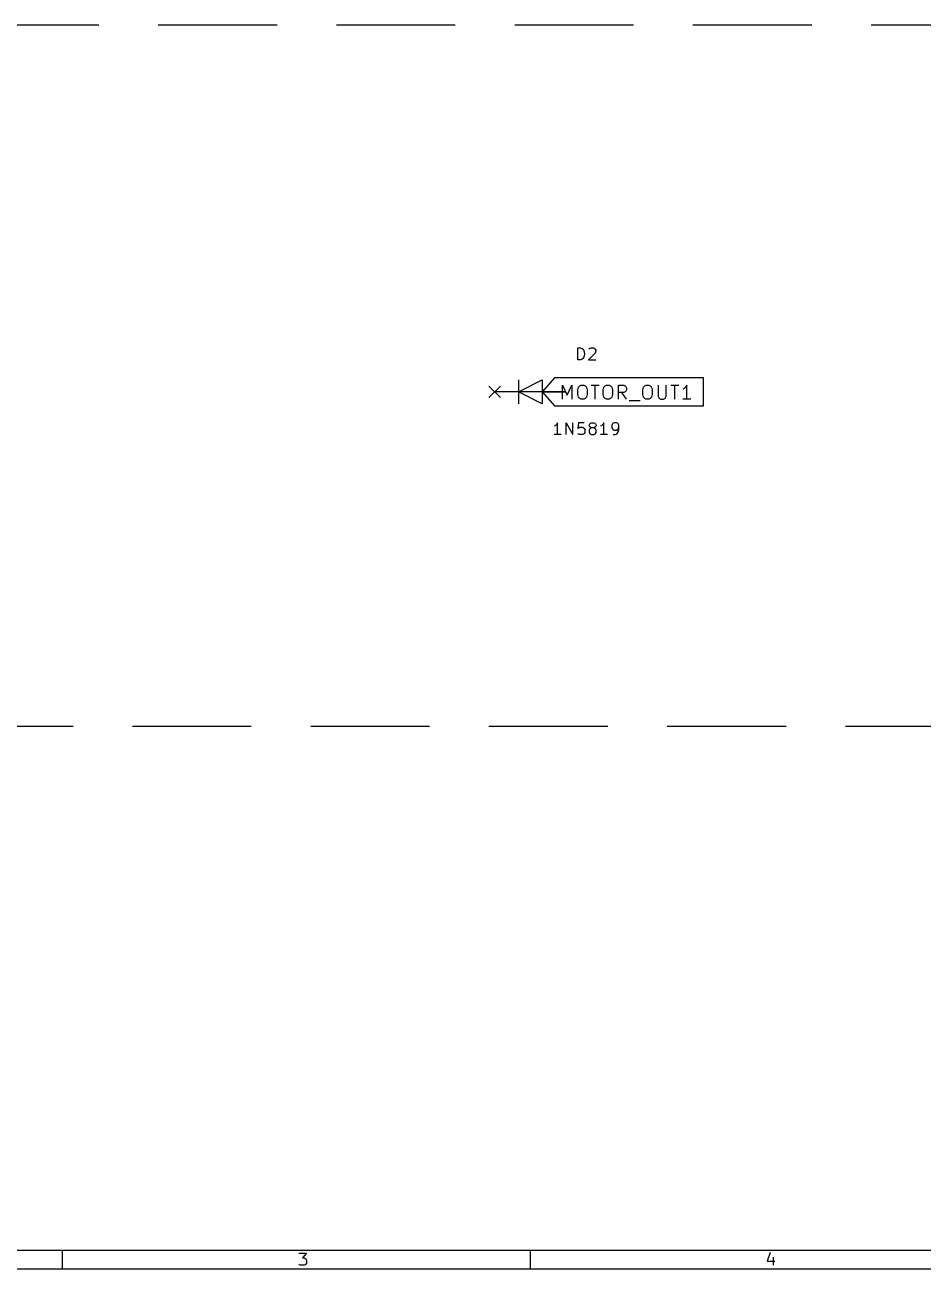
# Model space of a CAD drawing. Extents: x 0.4 to 37.4, y -23 to -0.4.
# Drawn here: x 4.17 to 7.95, y -22.99 to -17.76 of the extents above; entities that cross this region are included whole.
import ezdxf

# ---------------------------------------------------------------- set-up
doc = ezdxf.new("R2010")
doc.units = 0
doc.header["$MEASUREMENT"] = 0
doc.linetypes.add('DASHED', pattern=[0.75, 0.5, -0.25])
for name, color, linetype in [('BLUE2', 5, 'CONTINUOUS'), ('BLUE3', 171, 'CONTINUOUS'), ('CYAN2', 4, 'CONTINUOUS'), ('GREEN3', 91, 'CONTINUOUS'), ('RED2', 1, 'CONTINUOUS')]:
    doc.layers.add(name, color=color, linetype=linetype)

msp = doc.modelspace()

# ---------------------------------------------------------------- linework, layer by layer
at = {"layer": 'BLUE2', "linetype": 'CONTINUOUS'}
for p, q in [((6.126, -19.276), (6.174, -19.324)), ((6.174, -19.276), (6.126, -19.324))]:
    msp.add_line(p, q, dxfattribs=at)
at = {"layer": 'BLUE3', "linetype": 'DASHED'}
for p, q in [((0.9843, -17.7559), (32.126, -17.7559)), ((32.126, -20.7087), (0.9843, -20.7087))]:
    msp.add_line(p, q, dxfattribs=at)
at = {"layer": 'CYAN2', "linetype": 'CONTINUOUS'}
for p, q in [((6.4993, -19.1653), (6.4993, -19.1153)), ((6.4993, -19.1153), (6.5112, -19.1153)), ((6.5112, -19.1153), (6.5184, -19.1177)), ((6.5184, -19.1629), (6.5112, -19.1653)), ((6.5184, -19.1177), (6.5231, -19.1225)), ((6.5231, -19.1582), (6.5184, -19.1629)), ((6.5231, -19.1225), (6.5255, -19.1272)), ((6.5255, -19.1534), (6.5231, -19.1582)), ((6.5255, -19.1272), (6.5279, -19.1368)), ((6.5279, -19.1439), (6.5255, -19.1534)), ((6.5279, -19.1368), (6.5279, -19.1439)), ((6.5731, -19.1368), (6.5446, -19.1653)), ((6.5469, -19.1201), (6.5493, -19.1177)), ((6.5493, -19.1177), (6.5541, -19.1153)), ((6.5541, -19.1153), (6.566, -19.1153)), ((6.566, -19.1153), (6.5707, -19.1177)), ((6.5707, -19.1177), (6.5731, -19.1201)), ((6.5731, -19.1201), (6.5755, -19.1248)), ((6.5755, -19.1296), (6.5731, -19.1368)), ((6.5755, -19.1248), (6.5755, -19.1296)), ((6.5112, -19.1653), (6.4993, -19.1653)), ((6.5446, -19.1653), (6.5755, -19.1653)), ((6.4053, -19.4422), (6.4005, -19.4446)), ((6.41, -19.4374), (6.4053, -19.4422)), ((6.4148, -19.4303), (6.41, -19.4374)), ((6.4148, -19.4803), (6.4148, -19.4303)), ((6.4505, -19.4803), (6.4505, -19.4303)), ((6.4505, -19.4303), (6.4791, -19.4803)), ((6.4791, -19.4803), (6.4791, -19.4303)), ((6.5029, -19.4303), (6.5005, -19.4541)), ((6.5005, -19.4541), (6.5029, -19.4517)), ((6.5029, -19.4779), (6.5005, -19.4755)), ((6.5267, -19.4303), (6.5029, -19.4303)), ((6.5029, -19.4517), (6.5076, -19.4493)), ((6.5076, -19.4803), (6.5029, -19.4779)), ((6.5076, -19.4493), (6.5196, -19.4493)), ((6.5196, -19.4493), (6.5243, -19.4517)), ((6.5243, -19.4779), (6.5196, -19.4803)), ((6.5243, -19.4517), (6.5267, -19.4541)), ((6.5267, -19.4755), (6.5243, -19.4779)), ((6.5267, -19.4541), (6.5291, -19.4589)), ((6.5291, -19.4708), (6.5267, -19.4755)), ((6.5291, -19.4589), (6.5291, -19.4708)), ((6.5481, -19.4398), (6.5505, -19.435)), ((6.5481, -19.4422), (6.5481, -19.4398)), ((6.5505, -19.447), (6.5481, -19.4422)), ((6.5505, -19.4565), (6.5481, -19.4612)), ((6.5481, -19.4612), (6.5481, -19.4708)), ((6.5481, -19.4708), (6.5505, -19.4755)), ((6.5505, -19.435), (6.5529, -19.4327)), ((6.5529, -19.4493), (6.5505, -19.447)), ((6.5529, -19.4541), (6.5505, -19.4565)), ((6.5505, -19.4755), (6.5529, -19.4779)), ((6.5529, -19.4327), (6.5576, -19.4303)), ((6.5576, -19.4517), (6.5529, -19.4493)), ((6.5576, -19.4517), (6.5529, -19.4541)), ((6.5529, -19.4779), (6.5576, -19.4803)), ((6.5576, -19.4303), (6.5672, -19.4303)), ((6.5672, -19.4517), (6.5576, -19.4517)), ((6.5672, -19.4303), (6.5719, -19.4327)), ((6.5719, -19.4493), (6.5672, -19.4517)), ((6.5719, -19.4541), (6.5672, -19.4517)), ((6.5672, -19.4803), (6.5719, -19.4779)), ((6.5719, -19.4327), (6.5743, -19.435)), ((6.5743, -19.447), (6.5719, -19.4493)), ((6.5743, -19.4565), (6.5719, -19.4541)), ((6.5719, -19.4779), (6.5743, -19.4755)), ((6.5743, -19.435), (6.5767, -19.4398)), ((6.5767, -19.4422), (6.5743, -19.447)), ((6.5767, -19.4612), (6.5743, -19.4565)), ((6.5743, -19.4755), (6.5767, -19.4708)), ((6.5767, -19.4398), (6.5767, -19.4422)), ((6.5767, -19.4708), (6.5767, -19.4612)), ((6.6005, -19.4422), (6.5957, -19.4446)), ((6.6053, -19.4374), (6.6005, -19.4422)), ((6.61, -19.4303), (6.6053, -19.4374)), ((6.61, -19.4803), (6.61, -19.4303)), ((6.6457, -19.435), (6.6434, -19.4398)), ((6.6434, -19.4398), (6.6434, -19.4517)), ((6.6434, -19.4517), (6.6457, -19.4565)), ((6.6481, -19.4327), (6.6457, -19.435)), ((6.6457, -19.4565), (6.6481, -19.4589)), ((6.6529, -19.4303), (6.6481, -19.4327)), ((6.6481, -19.4589), (6.6529, -19.4612)), ((6.6624, -19.4303), (6.6529, -19.4303)), ((6.6529, -19.4612), (6.6624, -19.4612)), ((6.6576, -19.4803), (6.6624, -19.4779)), ((6.6672, -19.4327), (6.6624, -19.4303)), ((6.6624, -19.4612), (6.6672, -19.4589)), ((6.6624, -19.4779), (6.6648, -19.4755)), ((6.6648, -19.4755), (6.6696, -19.4684)), ((6.6696, -19.435), (6.6672, -19.4327)), ((6.6672, -19.4589), (6.6696, -19.4565)), ((6.6719, -19.4398), (6.6696, -19.435)), ((6.6696, -19.4565), (6.6719, -19.4517)), ((6.6696, -19.4684), (6.6719, -19.4589)), ((6.6719, -19.4589), (6.6719, -19.4398)), ((6.4291, -19.4803), (6.4005, -19.4803)), ((6.5196, -19.4803), (6.5076, -19.4803)), ((6.5576, -19.4803), (6.5672, -19.4803)), ((6.6243, -19.4803), (6.5957, -19.4803)), ((6.6481, -19.4803), (6.6576, -19.4803))]:
    msp.add_line(p, q, dxfattribs=at)
at = {"layer": 'GREEN3', "linetype": 'CONTINUOUS'}
msp.add_line((6.45, -19.3), (6.35, -19.3), dxfattribs=at)
at = {"layer": 'RED2', "linetype": 'CONTINUOUS'}
for p, q in [((6.25, -19.25), (6.25, -19.35)), ((6.25, -19.3), (6.35, -19.25)), ((6.4017, -19.2409), (6.35, -19.3)), ((6.35, -19.25), (6.35, -19.35)), ((7.0289, -19.2409), (6.4017, -19.2409)), ((7.0289, -19.3), (7.0289, -19.2409)), ((6.25, -19.3), (6.15, -19.3)), ((6.35, -19.35), (6.25, -19.3)), ((6.35, -19.3), (6.25, -19.3)), ((6.35, -19.3), (6.45, -19.3)), ((6.35, -19.3), (6.4017, -19.3591)), ((6.4354, -19.3312), (6.4354, -19.2721)), ((6.4354, -19.2721), (6.455, -19.3143)), ((6.455, -19.3143), (6.4747, -19.2721)), ((6.4747, -19.2721), (6.4747, -19.3312)), ((6.5, -19.2918), (6.5028, -19.2805)), ((6.5, -19.3115), (6.5, -19.2918)), ((6.5028, -19.3227), (6.5, -19.3115)), ((6.5028, -19.2805), (6.5085, -19.2749)), ((6.5085, -19.2749), (6.5141, -19.2721)), ((6.5141, -19.2721), (6.5253, -19.2721)), ((6.5253, -19.2721), (6.531, -19.2749)), ((6.531, -19.2749), (6.5366, -19.2805)), ((6.5366, -19.2805), (6.5394, -19.2918)), ((6.5394, -19.3115), (6.5366, -19.3227)), ((6.5394, -19.2918), (6.5394, -19.3115)), ((6.5563, -19.2721), (6.59, -19.2721)), ((6.5731, -19.3312), (6.5731, -19.2721)), ((6.6069, -19.2918), (6.6097, -19.2805)), ((6.6069, -19.3115), (6.6069, -19.2918)), ((6.6097, -19.3227), (6.6069, -19.3115)), ((6.6097, -19.2805), (6.6153, -19.2749)), ((6.6153, -19.2749), (6.621, -19.2721)), ((6.621, -19.2721), (6.6322, -19.2721)), ((6.6322, -19.2721), (6.6378, -19.2749)), ((6.6378, -19.2749), (6.6434, -19.2805)), ((6.6434, -19.2805), (6.6463, -19.2918)), ((6.6463, -19.3115), (6.6434, -19.3227)), ((6.6463, -19.2918), (6.6463, -19.3115)), ((6.6716, -19.3312), (6.6716, -19.2721)), ((6.6716, -19.2721), (6.6941, -19.2721)), ((6.6941, -19.303), (6.6716, -19.303)), ((6.7053, -19.3312), (6.6856, -19.303)), ((6.6941, -19.2721), (6.6997, -19.2749)), ((6.6997, -19.3002), (6.6941, -19.303)), ((6.6997, -19.2749), (6.7025, -19.2777)), ((6.7025, -19.2974), (6.6997, -19.3002)), ((6.7025, -19.2777), (6.7053, -19.2833)), ((6.7053, -19.2918), (6.7025, -19.2974)), ((6.7053, -19.2833), (6.7053, -19.2918)), ((6.7728, -19.2918), (6.7756, -19.2805)), ((6.7728, -19.3115), (6.7728, -19.2918)), ((6.7756, -19.3227), (6.7728, -19.3115)), ((6.7756, -19.2805), (6.7812, -19.2749)), ((6.7812, -19.2749), (6.7869, -19.2721)), ((6.7869, -19.2721), (6.7981, -19.2721)), ((6.7981, -19.2721), (6.8037, -19.2749)), ((6.8037, -19.2749), (6.8094, -19.2805)), ((6.8094, -19.2805), (6.8122, -19.2918)), ((6.8122, -19.3115), (6.8094, -19.3227)), ((6.8122, -19.2918), (6.8122, -19.3115)), ((6.8375, -19.2721), (6.8375, -19.3199)), ((6.8375, -19.3199), (6.8403, -19.3255)), ((6.8684, -19.3255), (6.8712, -19.3199)), ((6.8712, -19.3199), (6.8712, -19.2721)), ((6.8909, -19.2721), (6.9247, -19.2721)), ((6.9078, -19.3312), (6.9078, -19.2721)), ((6.9472, -19.2862), (6.9415, -19.289)), ((6.9528, -19.2805), (6.9472, -19.2862)), ((6.9584, -19.2721), (6.9528, -19.2805)), ((6.9584, -19.3312), (6.9584, -19.2721)), ((7.0289, -19.3591), (7.0289, -19.3)), ((6.4017, -19.3591), (7.0289, -19.3591)), ((6.5085, -19.3283), (6.5028, -19.3227)), ((6.5141, -19.3312), (6.5085, -19.3283)), ((6.5253, -19.3312), (6.5141, -19.3312)), ((6.531, -19.3283), (6.5253, -19.3312)), ((6.5366, -19.3227), (6.531, -19.3283)), ((6.6153, -19.3283), (6.6097, -19.3227)), ((6.621, -19.3312), (6.6153, -19.3283)), ((6.6322, -19.3312), (6.621, -19.3312)), ((6.6378, -19.3283), (6.6322, -19.3312)), ((6.6434, -19.3227), (6.6378, -19.3283)), ((6.7166, -19.3368), (6.7616, -19.3368)), ((6.7812, -19.3283), (6.7756, -19.3227)), ((6.7869, -19.3312), (6.7812, -19.3283)), ((6.7981, -19.3312), (6.7869, -19.3312)), ((6.8037, -19.3283), (6.7981, -19.3312)), ((6.8094, -19.3227), (6.8037, -19.3283)), ((6.8403, -19.3255), (6.8431, -19.3283)), ((6.8431, -19.3283), (6.8487, -19.3312)), ((6.8487, -19.3312), (6.86, -19.3312)), ((6.86, -19.3312), (6.8656, -19.3283)), ((6.8656, -19.3283), (6.8684, -19.3255)), ((6.9753, -19.3312), (6.9415, -19.3312)), ((32.6378, -22.9134), (0.4724, -22.9134)), ((4.3307, -22.9134), (4.3307, -22.9921)), ((5.3262, -22.9249), (5.3578, -22.9249)), ((5.3578, -22.9249), (5.3408, -22.9444)), ((6.2992, -22.9134), (6.2992, -22.9921)), ((7.3093, -22.9225), (7.2971, -22.9591)), ((5.3286, -22.9737), (5.3262, -22.9713)), ((5.3335, -22.9761), (5.3286, -22.9737)), ((5.3481, -22.9761), (5.3335, -22.9761)), ((5.3408, -22.9444), (5.3481, -22.9444)), ((5.3481, -22.9444), (5.353, -22.9469)), ((5.353, -22.9737), (5.3481, -22.9761)), ((5.353, -22.9469), (5.3554, -22.9493)), ((5.3554, -22.9713), (5.353, -22.9737)), ((5.3554, -22.9493), (5.3578, -22.9542)), ((5.3578, -22.9664), (5.3554, -22.9713)), ((5.3578, -22.9542), (5.3578, -22.9664)), ((7.2971, -22.9591), (7.3288, -22.9591)), ((7.3215, -22.942), (7.3215, -22.9761)), ((32.7165, -22.9921), (0.3937, -22.9921))]:
    msp.add_line(p, q, dxfattribs=at)

doc.saveas('drawing.dxf')
